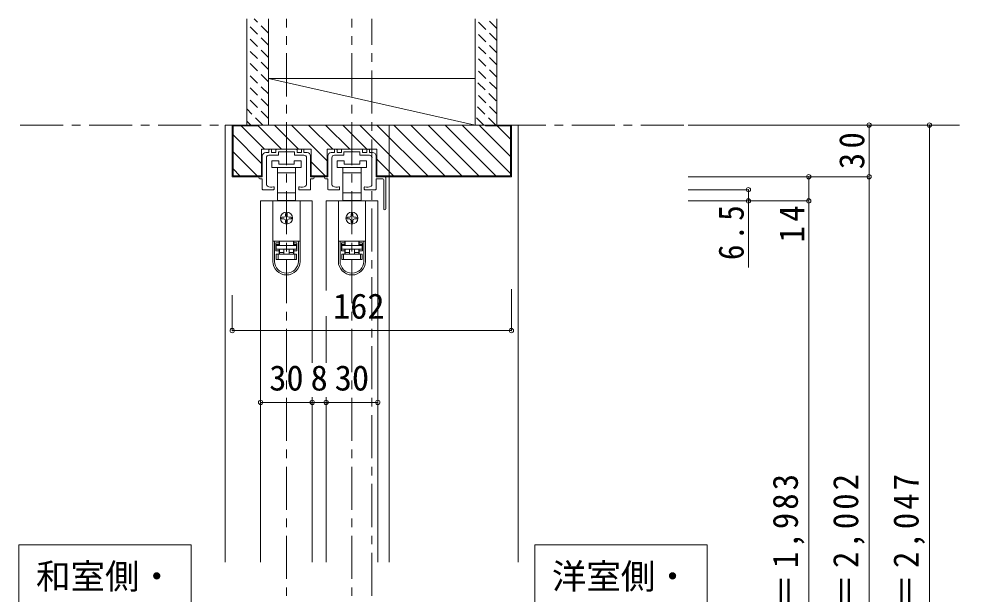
# Model space of a CAD drawing. Units: millimetres at full size, sheet at 1:5; some dimension numbers follow another scale. Extents: x -973 to 977, y -701 to 696.
# Drawn here: x -581 to -33, y -336 to -2 of the extents above; entities that cross this region are included whole.
import ezdxf
from ezdxf.enums import TextEntityAlignment as Align

# ---------------------------------------------------------------- set-up
doc = ezdxf.new("R2010")
doc.units = ezdxf.units.MM
doc.header["$LTSCALE"] = 5
doc.header["$PDMODE"] = 32
doc.header["$PDSIZE"] = 2.5
doc.linetypes.add('CHAIN1', pattern=[8, 5, -1, 1, -1])
doc.linetypes.add('DASHED1', pattern=[1.8, 1.2, -0.6])
for name, color, linetype, lineweight in [('0-0_補助線', 3, 'Continuous', 9), ('0-1_通り芯', 4, 'CHAIN1', 9), ('0-2_柱', 3, 'Continuous', 9), ('0-3_仕上げ', 2, 'Continuous', 9), ('0-4_枠', 3, 'Continuous', 9), ('0-6_扉', 6, 'Continuous', 9), ('0-7_金物', 7, 'Continuous', 9), ('0-A_文字', 7, 'Continuous', 9), ('0-B_寸法', 7, 'Continuous', 9), ('0-C_ハッチ', 4, 'DASHED1', 9)]:
    doc.layers.add(name, color=color, linetype=linetype, lineweight=lineweight)
doc.styles.add('ＭＳ ゴシック', font='')
doc.styles.get('ＭＳ ゴシック').set_extended_font_data('MS Gothic')

# ---------------------------------------------------------------- blocks, each defined once
blk = doc.blocks.new('下荷重(戸車)')
at = {"layer": '0-7_金物'}
for p, q in [((8.5, 37.107), (4.5, 37.107)), ((5.25, 30.107), (5.25, 33.107)), ((-5.25, 30.107), (0, 30.107)), ((0, 30.107), (5.25, 30.107)), ((5.25, 18.507), (5.25, 30.107)), ((0, 18.507), (-5.25, 18.507)), ((-5.25, 18.507), (-5.25, 14.107)), ((5.25, 18.507), (0, 18.507)), ((5.25, 14.107), (5.25, 18.507)), ((7.9, 13.807), (-7.9, 13.807)), ((-7.9, 13.807), (-7.9, -9.493)), ((-5.25, 14.107), (-4, 14.107)), ((-4, 14.107), (-4, 13.807)), ((4, 14.107), (-4, 14.107)), ((4, 14.107), (5.25, 14.107)), ((4, 13.807), (4, 14.107)), ((7.9, 13.807), (7.9, -9.493)), ((-0.5, 6.307), (-0.5, 5.307)), ((0.5, 5.307), (0.5, 6.307)), ((-1.5, 4.307), (-2.5, 4.307)), ((-2.5, 3.307), (-1.5, 3.307)), ((-0.5, 2.307), (-0.5, 1.307)), ((0.5, 1.307), (0.5, 2.307)), ((2.5, 4.307), (1.5, 4.307)), ((1.5, 3.307), (2.5, 3.307)), ((7.9, -9.493), (-7.9, -9.493)), ((-7.9, -9.493), (-7.9, -9.593)), ((-6.9, -9.593), (-7.9, -9.593)), ((-7.9, -9.593), (-7.9, -21.293)), ((-4.2, -9.593), (-6.9, -9.593)), ((-6.9, -21.293), (-6.9, -9.593)), ((-6.1, -10.593), (-6.1, -15.293)), ((-6.1, -10.593), (-4.2, -10.593)), ((-4.9, -9.593), (-4.9, -9.493)), ((-4.2, -9.593), (-4.2, -10.593)), ((-4, -11.693), (-4, -9.493)), ((4, -9.493), (4, -11.693)), ((6.9, -9.593), (4.2, -9.593)), ((4.2, -10.593), (4.2, -9.593)), ((4.2, -11.593), (4.2, -10.593)), ((4.2, -10.593), (6.1, -10.593)), ((4.9, -9.493), (4.9, -9.593)), ((6.1, -15.293), (6.1, -10.593)), ((6.9, -9.593), (6.9, -21.293)), ((7.9, -9.593), (6.9, -9.593)), ((7.9, -9.493), (7.9, -9.593)), ((7.9, -21.293), (7.9, -9.593)), ((-6.1, -14.293), (-4.2, -14.293)), ((-4.2, -15.293), (-6.1, -15.293)), ((-5.9, -11.693), (-5.9, -12.193)), ((-4, -11.693), (-5.9, -11.693)), ((-5.9, -12.193), (5.9, -12.193)), ((-5.9, -14.193), (-5.9, -12.193)), ((5.9, -14.193), (-5.9, -14.193)), ((-4.2, -14.293), (-4.2, -15.293)), ((-4.2, -15.293), (-4.2, -17.193)), ((-4, -16.193), (-4, -14.193)), ((-1.5, -14.193), (-1.5, -17.193)), ((1.5, -14.193), (1.5, -17.193)), ((1.5, -16.193), (4, -16.193)), ((5.9, -11.693), (4, -11.693)), ((6.1, -11.593), (4.2, -11.593)), ((6.1, -15.293), (4.2, -15.293)), ((4.2, -17.193), (4.2, -15.293)), ((5.9, -12.193), (5.9, -11.693)), ((5.9, -12.193), (5.9, -14.193)), ((-5.9, -17.193), (-4.9, -17.193)), ((-4.9, -17.193), (4.9, -17.193)), ((-4.9, -17.193), (-4.9, -20.193)), ((4.9, -20.193), (-4.9, -20.193)), ((4.9, -17.193), (5.9, -17.193)), ((5.9, -17.193), (5.9, -20.193))]:
    blk.add_line(p, q, dxfattribs=at)
for points in [[(-8.5, 33.107), (0, 33.107), (8.5, 33.107), (8.5, 37.107)], [(4.5, 37.107), (4.5, 35.107), (-4.5, 35.107), (-4.5, 37.107), (-8.5, 37.107), (-8.5, 33.107)], [(-5.25, 33.107), (-5.25, 30.107), (-5.25, 18.507)], [(-4.2, -10.593), (-4.2, -11.593), (-6.1, -11.593)], [(-4, -17.193), (-4, -16.193), (-1.5, -16.193)], [(4, -14.193), (4, -16.193), (4, -17.193)], [(4.2, -15.293), (4.2, -14.293), (6.1, -14.293)], [(-4.9, -20.193), (-5.9, -20.193), (-5.9, -17.193)], [(5.9, -20.193), (4.9, -20.193), (4.9, -17.193)]]:
    blk.add_lwpolyline(points, dxfattribs=at)
blk.add_circle((0, 3.807), 3.5, dxfattribs=at)
for centre, radius, start, end in [((0, 6.307), 0.5, 90, 180), ((0, 6.307), 0.5, 0, 90), ((-2.5, 3.807), 0.5, 90, 180), ((-2.5, 3.807), 0.5, 180, 270), ((-1.5, 5.307), 1, 270, 0), ((-1.5, 2.307), 1, 0, 90), ((0, 1.307), 0.5, 180, 270), ((0, 1.307), 0.5, 270, 0), ((1.5, 5.307), 1, 180, 270), ((1.5, 2.307), 1, 90, 180), ((2.5, 3.807), 0.5, 0, 90), ((2.5, 3.807), 0.5, 270, 0), ((0, -21.293), 7.9, 180, 0), ((0, -21.293), 6.9, 180, 0)]:
    blk.add_arc(centre, radius, start, end, dxfattribs=at)
blk = doc.blocks.new('02')
at = {"layer": '0-B_寸法'}
for p, q in [((-12, 6.623), (-10.45, 6.623)), ((-10.15, 6.923), (-10.15, 8.323)), ((-8.95, 8.623), (-9.85, 8.623)), ((-8.65, 6.923), (-8.65, 8.323)), ((-6.45, 6.623), (-8.35, 6.623)), ((-6.15, 8.323), (-6.15, 6.923)), ((-5.85, 8.623), (5.85, 8.623)), ((-4.65, 5.423), (-4.65, 6.823)), ((-4.35, 7.123), (-0.3, 7.123)), ((0, 7.423), (-0.3, 7.123)), ((0, 7.423), (0.3, 7.123)), ((4.35, 7.123), (0.3, 7.123)), ((4.65, 5.423), (4.65, 6.823)), ((6.15, 8.323), (6.15, 6.923)), ((6.45, 6.623), (8.35, 6.623)), ((8.65, 6.923), (8.65, 8.323)), ((8.95, 8.623), (9.85, 8.623)), ((10.15, 6.923), (10.15, 8.323)), ((12, 6.623), (10.45, 6.623)), ((-14, 4.623), (-14, -7.377)), ((-11.6, -11.949), (-11.6, 3.623)), ((-10.15, 5.123), (-4.95, 5.123)), ((10.15, 5.123), (4.95, 5.123)), ((11.6, -11.949), (11.6, 3.623)), ((14, 4.623), (14, -7.377)), ((-15.4, -7.377), (-14, -7.377)), ((-15.4, -8.577), (-14, -8.577)), ((-14, -14.577), (-14, -8.577)), ((15.4, -7.377), (14, -7.377)), ((15.4, -8.577), (14, -8.577)), ((14, -14.577), (14, -8.577)), ((-13.7, -14.877), (-7.45, -14.877)), ((-7.15, -14.577), (-7.15, -13.502)), ((7.15, -14.577), (7.15, -13.502)), ((13.7, -14.877), (7.45, -14.877))]:
    blk.add_line(p, q, dxfattribs=at)
for centre, radius, start, end in [((-12, 4.623), 2, 90, 180), ((-10.45, 6.923), 0.3, 270, 0), ((-9.85, 8.323), 0.3, 90, 180), ((-8.95, 8.323), 0.3, 0, 90), ((-8.35, 6.923), 0.3, 180, 270), ((-6.45, 6.923), 0.3, 270, 0), ((-5.85, 8.323), 0.3, 90, 180), ((-4.35, 6.823), 0.3, 90, 180), ((4.35, 6.823), 0.3, 0, 90), ((5.85, 8.323), 0.3, 0, 90), ((6.45, 6.923), 0.3, 180, 270), ((8.35, 6.923), 0.3, 270, 0), ((8.95, 8.323), 0.3, 90, 180), ((9.85, 8.323), 0.3, 0, 90), ((10.45, 6.923), 0.3, 180, 270), ((12, 4.623), 2, 0, 90), ((-10.15, 3.623), 1.5, 90, 180), ((-4.95, 5.423), 0.3, 270, 0), ((4.95, 5.423), 0.3, 180, 270), ((10.15, 3.623), 1.5, 0, 90), ((-15.4, -7.977), 0.6, 90, 180), ((-15.4, -7.977), 0.6, 180, 270), ((15.4, -7.977), 0.6, 0, 90), ((15.4, -7.977), 0.6, 270, 0), ((-13.7, -14.577), 0.3, 180, 270), ((-10.6, -11.949), 1, 180, 243.25632), ((-8.8, -8.377), 5, 243.25632, 284.75682), ((-7.45, -13.502), 0.3, 0, 104.75682), ((-7.45, -14.577), 0.3, 270, 0), ((7.45, -13.502), 0.3, 75.24318, 180), ((7.45, -14.577), 0.3, 180, 270), ((8.8, -8.377), 5, 255.24318, 296.74368), ((10.6, -11.949), 1, 296.74368, 0), ((13.7, -14.577), 0.3, 270, 0)]:
    blk.add_arc(centre, radius, start, end, dxfattribs=at)
blk = doc.blocks.new('03')
at = {"layer": '0-B_寸法'}
for p, q in [((-13.079, 5.476), (-13.079, -6.524)), ((-11.079, 7.476), (-9.529, 7.476)), ((-9.229, 7.776), (-9.229, 9.176)), ((-9.229, 5.976), (-4.029, 5.976)), ((-8.029, 9.476), (-8.929, 9.476)), ((-7.729, 7.776), (-7.729, 9.176)), ((-5.529, 7.476), (-7.429, 7.476)), ((-5.229, 9.176), (-5.229, 7.776)), ((-4.929, 9.476), (6.771, 9.476)), ((-3.729, 6.276), (-3.729, 7.676)), ((-3.429, 7.976), (0.621, 7.976)), ((0.921, 8.276), (0.621, 7.976)), ((0.921, 8.276), (1.221, 7.976)), ((5.271, 7.976), (1.221, 7.976)), ((5.571, 6.276), (5.571, 7.676)), ((11.071, 5.976), (5.871, 5.976)), ((7.071, 9.176), (7.071, 7.776)), ((7.371, 7.476), (9.271, 7.476)), ((9.571, 7.776), (9.571, 9.176)), ((9.871, 9.476), (10.771, 9.476)), ((11.071, 7.776), (11.071, 9.176)), ((12.921, 7.476), (11.371, 7.476)), ((14.921, 5.476), (14.921, -6.524)), ((-10.679, -11.096), (-10.679, 4.476)), ((12.521, -11.096), (12.521, 4.476)), ((-18.679, -25.124), (-18.679, -7.024)), ((-18.179, -6.524), (-13.079, -6.524)), ((-17.479, -25.124), (-17.479, -8.224)), ((-16.979, -7.724), (-13.079, -7.724)), ((-13.079, -13.724), (-13.079, -7.724)), ((16.321, -6.524), (14.921, -6.524)), ((16.321, -7.724), (14.921, -7.724)), ((14.921, -13.724), (14.921, -7.724)), ((-12.779, -14.024), (-6.529, -14.024)), ((-6.229, -13.724), (-6.229, -12.649)), ((8.071, -13.724), (8.071, -12.649)), ((14.621, -14.024), (8.371, -14.024))]:
    blk.add_line(p, q, dxfattribs=at)
for centre, radius, start, end in [((-11.079, 5.476), 2, 90, 180), ((-9.229, 4.476), 1.5, 90, 180), ((-9.529, 7.776), 0.3, 270, 0), ((-8.929, 9.176), 0.3, 90, 180), ((-8.029, 9.176), 0.3, 0, 90), ((-7.429, 7.776), 0.3, 180, 270), ((-5.529, 7.776), 0.3, 270, 0), ((-4.929, 9.176), 0.3, 90, 180), ((-4.029, 6.276), 0.3, 270, 0), ((-3.429, 7.676), 0.3, 90, 180), ((5.271, 7.676), 0.3, 0, 90), ((5.871, 6.276), 0.3, 180, 270), ((6.771, 9.176), 0.3, 0, 90), ((7.371, 7.776), 0.3, 180, 270), ((9.271, 7.776), 0.3, 270, 0), ((9.871, 9.176), 0.3, 90, 180), ((10.771, 9.176), 0.3, 0, 90), ((11.371, 7.776), 0.3, 180, 270), ((11.071, 4.476), 1.5, 0, 90), ((12.921, 5.476), 2, 0, 90), ((-18.179, -7.024), 0.5, 90, 180), ((-16.979, -8.224), 0.5, 90, 180), ((16.321, -7.124), 0.6, 0, 90), ((16.321, -7.124), 0.6, 270, 0), ((-12.779, -13.724), 0.3, 180, 270), ((-9.679, -11.096), 1, 180, 243.25632), ((-7.879, -7.524), 5, 243.25632, 284.75682), ((-6.529, -12.649), 0.3, 0, 104.75682), ((-6.529, -13.724), 0.3, 270, 0), ((8.371, -12.649), 0.3, 75.24318, 180), ((8.371, -13.724), 0.3, 180, 270), ((9.721, -7.524), 5, 255.24318, 296.74368), ((11.521, -11.096), 1, 296.74368, 0), ((14.621, -13.724), 0.3, 270, 0), ((-18.079, -25.124), 0.6, 180, 0)]:
    blk.add_arc(centre, radius, start, end, dxfattribs=at)

msp = doc.modelspace()

# ---------------------------------------------------------------- linework, layer by layer
at = {"layer": '0-0_補助線'}
for p, q in [((-410.947, -94.151), (-410.947, -78.151)), ((-372.947, -94.151), (-372.947, -78.151)), ((-410.947, -93.651), (-401.747, -93.651)), ((-410.947, -94.151), (-401.747, -94.151))]:
    msp.add_line(p, q, dxfattribs=at)
at = {"layer": '0-0_補助線', "color": 6}
for p, q in [((-440.347, -108.151), (-410.347, -108.151)), ((-402.347, -108.151), (-372.347, -108.151))]:
    msp.add_line(p, q, dxfattribs=at)
at = {"layer": '0-0_補助線'}
for points in [[(-439.747, -94.151), (-439.747, -78.151), (-410.947, -78.151)], [(-401.747, -94.151), (-401.747, -78.151), (-372.947, -78.151)]]:
    msp.add_lwpolyline(points, dxfattribs=at)
at = {"layer": '0-1_通り芯'}
for p, q in [((-425.347, -567.5), (-425.347, -2.5)), ((-387.347, -567.5), (-387.347, -2.5)), ((-375.847, -577.5), (-375.847, -2.5)), ((-579.847, -64.151), (-33.347, -64.151))]:
    msp.add_line(p, q, dxfattribs=at)
at = {"layer": '0-2_柱', "color": 7}
msp.add_line((-315.847, -64.151), (-435.847, -37.151), dxfattribs=at)
at = {"layer": '0-2_柱'}
for p, q in [((-315.847, -37.151), (-435.847, -37.151)), ((-315.847, -64.151), (-435.847, -64.151))]:
    msp.add_line(p, q, dxfattribs=at)
at = {"layer": '0-3_仕上げ'}
for p, q in [((-448.347, -64.151), (-448.347, -2.5)), ((-435.847, -64.151), (-435.847, -2.5)), ((-315.847, -64.151), (-315.847, -2.5)), ((-303.347, -64.151), (-303.347, -2.5))]:
    msp.add_line(p, q, dxfattribs=at)
at = {"layer": '0-4_枠', "color": 4}
for p, q in [((-460.847, -64.151), (-456.847, -64.151)), ((-460.847, -317.826), (-460.847, -64.151)), ((-365.847, -64.151), (-365.847, -317.826)), ((-290.847, -64.151), (-294.847, -64.151)), ((-290.847, -64.151), (-290.847, -317.826))]:
    msp.add_line(p, q, dxfattribs=at)
at = {"layer": '0-4_枠'}
for p, q in [((-456.847, -64.151), (-294.847, -64.151)), ((-456.847, -94.151), (-456.847, -64.151)), ((-441.847, -64.651), (-456.347, -64.651)), ((-456.347, -93.651), (-456.347, -64.651)), ((-441.847, -64.651), (-441.847, -64.151)), ((-309.847, -64.151), (-309.847, -64.651)), ((-309.847, -64.651), (-295.347, -64.651)), ((-295.347, -93.651), (-295.347, -64.651)), ((-294.847, -94.151), (-294.847, -64.151)), ((-456.847, -94.151), (-439.747, -94.151)), ((-456.347, -93.651), (-439.747, -93.651)), ((-295.347, -93.651), (-372.947, -93.651)), ((-372.947, -94.151), (-294.847, -94.151))]:
    msp.add_line(p, q, dxfattribs=at)
at = {"layer": '0-6_扉'}
for p, q in [((-440.347, -108.151), (-440.347, -317.826)), ((-410.347, -108.151), (-410.347, -202.151)), ((-402.347, -108.151), (-402.347, -160.127)), ((-372.347, -108.151), (-372.347, -317.826)), ((-402.347, -175.056), (-402.347, -202.151)), ((-410.347, -222.151), (-410.347, -317.826)), ((-402.347, -222.151), (-402.347, -317.826))]:
    msp.add_line(p, q, dxfattribs=at)
at = {"layer": '0-A_文字'}
for p, q in [((-580.597, -347.826), (-580.597, -307.826)), ((-580.597, -307.826), (-480.597, -307.826)), ((-480.597, -307.826), (-480.597, -347.826)), ((-281.347, -347.826), (-281.347, -307.826)), ((-281.347, -307.826), (-181.347, -307.826)), ((-181.347, -307.826), (-181.347, -347.826))]:
    msp.add_line(p, q, dxfattribs=at)
at = {"layer": '0-B_寸法', "color": 4}
for p, q in [((-52.347, -64.151), (-192.347, -64.151)), ((-87.347, -64.151), (-87.347, -94.151)), ((-52.347, -567.5), (-52.347, -64.151)), ((-87.347, -94.151), (-192.347, -94.151)), ((-122.347, -94.151), (-122.347, -108.151)), ((-87.347, -567.5), (-87.347, -94.151)), ((-157.347, -101.651), (-192.347, -101.651)), ((-157.347, -101.651), (-157.347, -146.77)), ((-122.347, -108.151), (-192.347, -108.151)), ((-122.347, -108.151), (-122.347, -547.5)), ((-456.847, -183.455), (-456.847, -162.897)), ((-294.847, -183.455), (-294.847, -159.397)), ((-294.847, -183.455), (-456.847, -183.455)), ((-372.347, -225.151), (-440.347, -225.151))]:
    msp.add_line(p, q, dxfattribs=at)
at = {"layer": '0-B_寸法'}
for p in [(-87.347, -64.151), (-52.347, -64.151), (-122.347, -94.151), (-87.347, -94.151), (-157.347, -101.651), (-157.347, -108.151), (-122.347, -108.151), (-456.847, -183.455), (-294.847, -183.455), (-440.347, -225.151), (-410.347, -225.151), (-402.347, -225.151), (-372.347, -225.151)]:
    msp.add_point(p, dxfattribs=at)
at = {"layer": '0-C_ハッチ'}
for p, q in [((-435.847, -17.826), (-448.347, -5.326)), ((-435.847, -10.755), (-444.102, -2.5)), ((-303.347, -15.118), (-315.847, -2.618)), ((-303.347, -8.046), (-308.893, -2.5)), ((-303.347, -22.189), (-315.847, -9.689)), ((-435.847, -24.897), (-448.347, -12.397)), ((-435.847, -31.968), (-448.347, -19.468)), ((-303.347, -29.26), (-315.847, -16.76)), ((-435.847, -39.039), (-448.347, -26.539)), ((-303.347, -36.331), (-315.847, -23.831)), ((-303.347, -43.402), (-315.847, -30.902)), ((-435.847, -46.11), (-448.347, -33.61)), ((-303.669, -50.151), (-315.847, -37.973)), ((-435.847, -53.181), (-448.347, -40.681)), ((-435.847, -60.252), (-448.347, -47.752)), ((-303.319, -57.572), (-315.847, -45.044)), ((-303.811, -64.151), (-315.847, -52.115)), ((-439.019, -64.151), (-448.347, -54.823)), ((-310.882, -64.151), (-315.847, -59.186)), ((-446.09, -64.151), (-448.347, -61.894))]:
    msp.add_line(p, q, dxfattribs=at)
at = {"layer": '0-C_ハッチ', "linetype": 'Continuous'}
for p, q in [((-451.613, -64.651), (-438.113, -78.151)), ((-428.214, -78.151), (-441.847, -64.518)), ((-418.314, -78.151), (-432.314, -64.151)), ((-401.747, -84.819), (-422.415, -64.151)), ((-398.515, -78.151), (-412.515, -64.151)), ((-388.616, -78.151), (-402.616, -64.151)), ((-378.716, -78.151), (-392.716, -64.151)), ((-353.317, -93.651), (-382.817, -64.151)), ((-343.417, -93.651), (-372.917, -64.151)), ((-333.518, -93.651), (-363.018, -64.151)), ((-323.618, -93.651), (-353.118, -64.151)), ((-313.719, -93.651), (-343.219, -64.151)), ((-303.819, -93.651), (-333.319, -64.151)), ((-295.347, -92.224), (-323.42, -64.151)), ((-295.347, -82.325), (-313.52, -64.151)), ((-295.347, -72.425), (-303.121, -64.651)), ((-439.747, -86.417), (-456.347, -69.817)), ((-442.412, -93.651), (-456.347, -79.716)), ((-402.814, -93.651), (-410.947, -85.518)), ((-363.216, -93.651), (-372.947, -83.92)), ((-452.312, -93.651), (-456.347, -89.616))]:
    msp.add_line(p, q, dxfattribs=at)

# ---------------------------------------------------------------- block references
at = {"layer": '0-7_金物'}
for name, p in [('02', (-425.347, -86.774)), ('下荷重(戸車)', (-425.347, -121.958)), ('下荷重(戸車)', (-387.347, -121.958))]:
    msp.add_blockref(name, p, dxfattribs=at)
at = {"layer": '0-7_金物', "xscale": -1}
msp.add_blockref('03', (-386.426, -87.628), dxfattribs=at)

# ---------------------------------------------------------------- texts
at = {"layer": '0-A_文字', "style": 'ＭＳ ゴシック'}
for s, p in [('和室側・', (-570.597, -337.826)), ('洋室側・', (-271.347, -337.826))]:
    msp.add_text(s, height=14.66, dxfattribs=at).set_placement(p, align=Align.BOTTOM_LEFT)
at = {"layer": '0-B_寸法', "style": 'ＭＳ ゴシック'}
for s, p in [('162', (-398.347, -180.955)), ('30', (-435.347, -222.651)), ('8', (-411.347, -222.651)), ('30', (-397.347, -222.651))]:
    msp.add_text(s, height=14.66, dxfattribs=at).set_placement(p, align=Align.BOTTOM_LEFT)
at = {"layer": '0-B_寸法', "char_height": 14.66, "attachment_point": 7, "rotation": 90, "style": 'ＭＳ ゴシック'}
for s, insert in [('\\T1.27;\\W0.95;30', (-89.847, -89.776)), ('\\T1.27;\\W0.9;6.5', (-159.847, -142.509)), ('\\T1.27;\\W0.95;14', (-124.847, -132.259)), ('\\T1.19;\\W0.95;ＤＨ＝1,983', (-124.847, -389.076)), ('\\T1.19;\\W0.95;枠内＝2,002', (-89.847, -389.076)), ('\\T1.19;\\W0.95;枠外＝2,047', (-54.847, -389.076))]:
    msp.add_mtext(s, dxfattribs=dict(at, insert=insert))

doc.saveas('drawing.dxf')
